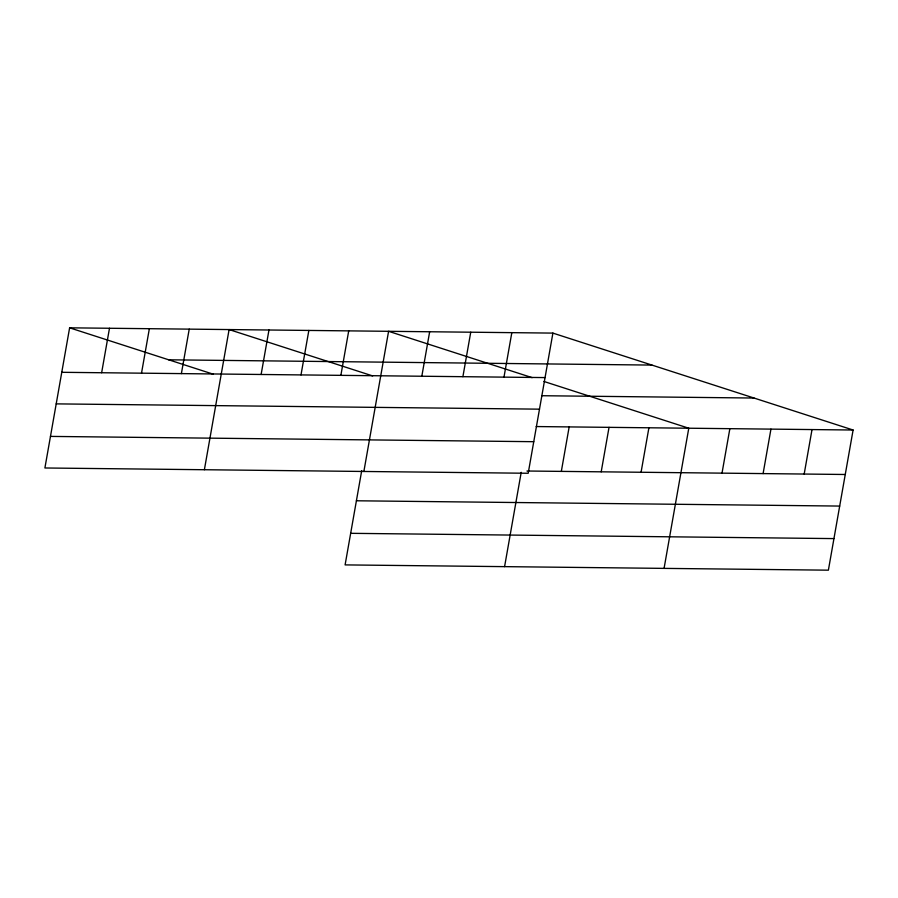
<?xml version="1.0" encoding="UTF-8"?>
<svg xmlns="http://www.w3.org/2000/svg" width="898" height="898" viewBox="0 0 898 898"><rect width="100%" height="100%" fill="white"/><g stroke="black" fill="none" stroke-linecap="round" stroke-linejoin="round"><path stroke-width="1.35" d="M552.899 333.102L69.617 327.826L44.9 467.981L528.192 473.268L552.899 333.102L853.1 430.019L828.383 570.174L345.101 564.898L361.726 470.586M101.642 372.737L109.489 328.253M141.514 373.175L149.36 328.69M181.385 373.613L189.231 329.128M204.385 469.721L229.102 329.566L372.659 375.914M261.127 374.477L268.973 330.004M300.998 374.915L308.845 330.442M340.87 375.353L348.716 330.868M363.87 471.472L388.587 331.306L532.144 377.654M421.824 376.24L429.659 331.755M462.897 376.689L470.743 332.204M503.98 377.138L511.826 332.653M504.586 566.638L521.21 472.326M561.329 471.394L569.164 426.909M601.2 471.832L609.035 427.347M641.071 472.258L648.906 427.785M664.071 568.378L688.777 428.223L543.919 381.459M722.014 473.145L729.861 428.672M763.098 473.594L770.944 429.121M804.181 474.043L812.017 429.57M168.678 359.806L651.97 365.082M61.771 372.3L545.064 377.587M541.595 395.715L754.039 398.039M56.204 403.876L539.496 409.162M536.173 426.55L853.1 430.019M50.468 436.406L533.76 441.693M526.958 471.012L845.254 474.492M356.405 500.781L839.686 506.068M350.669 533.322L833.95 538.598M69.617 327.826L213.174 374.163"/></g></svg>
